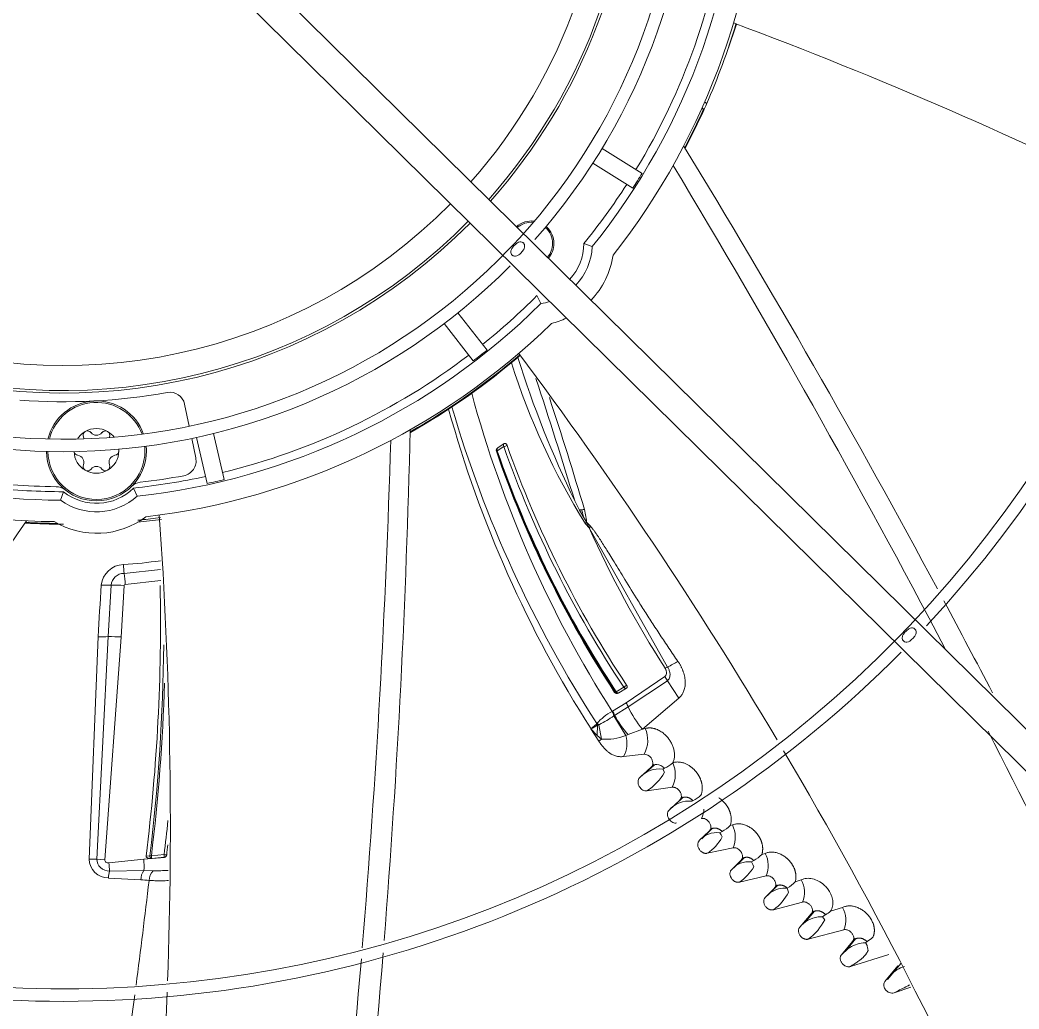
# Model space of a CAD drawing. Header units: millimetres. Extents: x 113490 to 142599, y -20467 to 115.
# Drawn here: x 124141.5 to 124341.5, y -10526.5 to -10328.6 of the extents above; entities that cross this region are included whole.
import ezdxf

# ---------------------------------------------------------------- set-up
doc = ezdxf.new("R2010")
doc.units = ezdxf.units.MM
doc.layers.add('DV3_0', color=7, linetype='Continuous')

msp = doc.modelspace()

# ---------------------------------------------------------------- linework, layer by layer
at = {"layer": 'DV3_0', "color": 7, "linetype": 'Continuous', "lineweight": 15}
for p, q in [((124477.33, -10603.11), (124168.04, -10298.11)), ((124164.48, -10303.03), (124473.15, -10607.41)), ((124266.01, -10359.27), (124258.01, -10354.27)), ((124264.16, -10362.24), (124256.15, -10357.24)), ((124254.37, -10373.32), (124256.06, -10373.94)), ((124244.99, -10383.74), (124245.79, -10385.35)), ((124234.99, -10394.63), (124229.18, -10387.19)), ((124232.24, -10396.79), (124226.42, -10389.35)), ((124174.46, -10405.46), (124175.39, -10409.9)), ((124182.41, -10420.55), (124180.28, -10411.36)), ((124175.9, -10412.35), (124176.7, -10416.23)), ((124179, -10421.34), (124176.87, -10412.14)), ((124237.05, -10414.8), (124238.34, -10413.95)), ((124237.16, -10414.2), (124238.45, -10413.35)), ((124236.87, -10414.9), (124236.93, -10414.8)), ((124149.66, -10424.69), (124150.24, -10422.99)), ((124164.24, -10422.26), (124164.99, -10423.89)), ((124254.71, -10428.77), (124254.61, -10428.62)), ((124254.71, -10428.77), (124254.7, -10428.63)), ((124254.92, -10428.97), (124254.91, -10428.67)), ((124162.36, -10439.34), (124169.68, -10438.58)), ((124159.21, -10451.99), (124159.75, -10441.69)), ((124161.8, -10452.07), (124162.4, -10441.75)), ((124162.6, -10441.57), (124169.75, -10440.73)), ((124155.37, -10496.53), (124157.18, -10452)), ((124156.93, -10496.56), (124159.21, -10451.99)), ((124158.53, -10496.67), (124161.8, -10452.07)), ((124270.62, -10458.31), (124271.12, -10458.09)), ((124262.84, -10465.24), (124270.58, -10459.94)), ((124270.58, -10459.94), (124271.09, -10460.82)), ((124262.34, -10462.11), (124260.84, -10463.01)), ((124263.23, -10466.03), (124271.09, -10460.82)), ((124271.09, -10460.82), (124273.41, -10464.29)), ((124260.71, -10463.08), (124260.53, -10463.15)), ((124262.89, -10462.31), (124261.39, -10463.22)), ((124260.12, -10466.91), (124262.84, -10465.24)), ((124260.51, -10467.76), (124263.23, -10466.03)), ((124260.05, -10466.95), (124260.12, -10466.91)), ((124260.35, -10467.87), (124260.38, -10467.85)), ((124260.38, -10467.85), (124260.51, -10467.76)), ((124262.75, -10471.78), (124260.38, -10467.85)), ((124256.92, -10469.5), (124256.96, -10469.44)), ((124256.92, -10469.5), (124257.08, -10469.71)), ((124256.96, -10469.44), (124257.35, -10469.66)), ((124256.97, -10469.39), (124257.48, -10469.61)), ((124257.35, -10469.66), (124257.48, -10469.61)), ((124257.89, -10472.51), (124257.35, -10469.66)), ((124257.36, -10472.9), (124255.8, -10470.48)), ((124266.09, -10470.49), (124263.23, -10471.59)), ((124262.33, -10475.98), (124266.42, -10475.53)), ((124268.44, -10477.69), (124266.74, -10479.23)), ((124267.87, -10478.14), (124265.54, -10480.25)), ((124270.16, -10478.51), (124270.51, -10478.33)), ((124270.52, -10479.13), (124270.16, -10478.51)), ((124272.08, -10482.14), (124267, -10482.86)), ((124277.89, -10483.67), (124277.83, -10483.69)), ((124271.42, -10486.72), (124273.58, -10484.71)), ((124274.27, -10484.15), (124272.58, -10485.71)), ((124275.98, -10484.94), (124276.18, -10484.83)), ((124284.11, -10489.69), (124283.66, -10489.81)), ((124277.48, -10492.83), (124279.48, -10490.91)), ((124280.14, -10490.36), (124277.96, -10492.44)), ((124281.57, -10491.26), (124282.03, -10490.99)), ((124281.57, -10491.26), (124281.83, -10491.66)), ((124281.83, -10491.66), (124282.06, -10492.09)), ((124167.5, -10495.84), (124166.77, -10495.93)), ((124167.82, -10495.87), (124167.5, -10495.84)), ((124170.37, -10495.62), (124167.82, -10495.87)), ((124284.22, -10494.27), (124279.05, -10495.36)), ((124290.66, -10495.39), (124289.98, -10495.59)), ((124166.29, -10496.55), (124159.28, -10497.26)), ((124170.47, -10496.19), (124166.29, -10496.55)), ((124170.4, -10496.15), (124167.83, -10496.39)), ((124283.91, -10498.66), (124285.83, -10496.75)), ((124286.49, -10496.2), (124284.38, -10498.27)), ((124287.93, -10497.07), (124288.37, -10496.8)), ((124288.17, -10497.57), (124288.38, -10498.09)), ((124166.31, -10498.83), (124159.47, -10498.93)), ((124168.21, -10498.86), (124166.31, -10498.83)), ((124290.86, -10499.88), (124285.53, -10501.14)), ((124165.7, -10500.66), (124159.22, -10500.31)), ((124293.16, -10501.76), (124291.13, -10503.83)), ((124297.88, -10500.67), (124296.68, -10501.06)), ((124290.66, -10504.22), (124292.52, -10502.31)), ((124290.66, -10504.22), (124291.73, -10503.22)), ((124295.06, -10502.32), (124295.21, -10502.75)), ((124295.21, -10502.75), (124295.33, -10503.17)), ((124298.15, -10505.13), (124292.33, -10506.66)), ((124297.57, -10510.16), (124299.89, -10507.49)), ((124300.56, -10506.92), (124298.63, -10509.13)), ((124301.26, -10508.1), (124302.13, -10508.05)), ((124302.13, -10508.05), (124302.75, -10507.64)), ((124302.13, -10508.05), (124302.35, -10508.34)), ((124306.11, -10506.2), (124303.74, -10506.96)), ((124302.35, -10508.34), (124302.57, -10508.66)), ((124306.39, -10510.67), (124299.29, -10512.54)), ((124305.91, -10515.69), (124308.16, -10512.99)), ((124308.83, -10512.41), (124306.99, -10514.6)), ((124310.29, -10513.3), (124310.73, -10513.26)), ((124310.73, -10513.26), (124311.05, -10513.04)), ((124311.08, -10513.96), (124311.16, -10514.24)), ((124305.91, -10515.69), (124307.25, -10514.41)), ((124315.4, -10515.62), (124307.7, -10518.02)), ((124314.62, -10521), (124317.23, -10517.9)), ((124317.89, -10517.35), (124315.12, -10520.61)), ((124319.82, -10522.16), (124316.45, -10523.3))]:
    msp.add_line(p, q, dxfattribs=at)
at = {"layer": 'DV3_0', "color": 7, "linetype": 'Continuous', "lineweight": 20}
for p, q in [((124278.38, -10346.6), (124278.25, -10346.54)), ((124253.5, -10426.65), (124252.54, -10424.79)), ((124254.27, -10428.05), (124253.95, -10426.6)), ((124254.61, -10428.62), (124254.27, -10428.05)), ((124254.91, -10428.67), (124254.49, -10426.55)), ((124254.61, -10428.62), (124254.7, -10428.63)), ((124254.91, -10429.06), (124254.67, -10429.39)), ((124255.44, -10430.2), (124254.67, -10429.39)), ((124254.7, -10428.63), (124254.91, -10428.67)), ((124254.82, -10428.94), (124254.71, -10428.77)), ((124254.82, -10428.94), (124254.92, -10428.97)), ((124254.91, -10429.06), (124254.92, -10428.97)), ((124255.17, -10429.63), (124254.91, -10429.06)), ((124255.44, -10430.2), (124255.17, -10429.63)), ((124255.44, -10430.2), (124255.68, -10429.87)), ((124271.12, -10458.09), (124255.44, -10430.2)), ((124273.41, -10464.29), (124266.09, -10470.49)), ((124260.03, -10466.96), (124260.05, -10466.95)), ((124255.8, -10470.48), (124256.92, -10469.5)), ((124256.96, -10469.44), (124256.97, -10469.39)), ((124257.08, -10469.71), (124257.04, -10471.76)), ((124257.04, -10471.76), (124255.8, -10470.48)), ((124257.89, -10472.51), (124257.04, -10471.76)), ((124263.23, -10471.59), (124262.75, -10471.78)), ((124257.36, -10472.9), (124257.89, -10472.51)), ((124158.53, -10496.67), (124156.93, -10496.56))]:
    msp.add_line(p, q, dxfattribs=at)
at = {"layer": 'DV3_0', "color": 7, "linetype": 'Continuous', "lineweight": 15}
for centre, radius, start, end in [((124150.24, -10288.99), 236, 317.0271, 45.7088), ((124150.24, -10288.99), 233.5, 316.4663, 45.8392), ((124150.24, -10288.99), 126, 318.4756, 45.1616), ((124150.24, -10288.99), 123.5, 317.6348, 45.2819), ((124150.24, -10288.99), 113.75, 318.4247, 45.4011), ((124150.24, -10288.99), 114.25, 318.4114, 0), ((124150.24, -10288.99), 135.7, 321.2429, 359.7571), ((124150.24, -10288.99), 140, 321.7677, 359.2323), ((124150.24, -10288.99), 134, 328.7483, 352.2517), ((124150.24, -10288.99), 140.5, 336.3104, 343.3028), ((124163.83, -10290), 127.37, 339.734, 341.9536), ((123979.51, -11146.42), 872.25, 63.43384, 69.5445), ((124150.24, -10288.99), 140.5, 332.3654, 335.7939), ((122703.13, -11313.07), 1840.9, 28.22591, 31.40572), ((122625.86, -11348.24), 1921.39, 27.72245, 31.03383), ((124150.24, -10288.99), 134, 320.9991, 327.2517), ((124150.24, -10288.99), 114.25, 251.4688, 315.4011), ((124150.24, -10288.99), 113.75, 252.7316, 315.4011), ((124243.87, -10373.3), 4.5, 82.604, 131.7492), ((124243.87, -10373.3), 4.25, 84.8173, 131.5341), ((124243.87, -10373.3), 4.25, 0, 48), ((124243.87, -10373.3), 4.5, 0, 48), ((124150.24, -10288.99), 123.5, 316.2428, 317.6348), ((124243.87, -10373.3), 4.25, 319.2681, 0), ((124243.87, -10373.3), 4.5, 318, 0), ((124243.87, -10373.3), 10.5, 316.9653, 359.8902), ((124243.87, -10373.3), 12.2, 316.7471, 356.9852), ((124150.24, -10288.99), 123.5, 226.1082, 316.2428), ((124243.87, -10373.3), 16.5, 316.3964, 351.8862), ((124150.24, -10288.99), 126, 270, 315.2026), ((124150.24, -10288.99), 126, 228.4752, 270), ((124150.24, -10288.99), 134, 308.7483, 315.0009), ((124150.24, -10288.99), 135.7, 276.2429, 314.7571), ((124243.87, -10373.3), 12.2, 279.0148, 287.4816), ((124150.24, -10288.99), 140, 276.7677, 314.2323), ((124243.87, -10373.3), 16.5, 284.1138, 295.142), ((124150.24, -10288.99), 134, 283.7483, 307.2517), ((124150.24, -10288.99), 140.5, 299.6325, 310.6019), ((123543.06, -10918.01), 872.25, 30.70257, 36.8175), ((124150.24, -10288.99), 116, 265.6946, 280.3054), ((124171.53, -10406.07), 3, 11.75, 100.3054), ((124454.14, -10343.25), 230.17, 195.1216, 212.5095), ((124156.83, -10414.82), 10, 19.6905, 166.3095), ((124459.36, -10338.44), 241.06, 196.2834, 212.9029), ((124454.64, -10343.63), 235.85, 195.4508, 212.5348), ((124156.83, -10414.82), 4.48, 120, 148.1887), ((124155.04, -10411.72), 0.895, 120, 202.4776), ((124152.96, -10412.58), 1.36, 6.618, 22.4776), ((124156.83, -10414.82), 4.48, 90, 120), ((124155.04, -10411.72), 0.895, 37.5224, 120), ((124156.83, -10410.34), 1.36, 217.5224, 322.4776), ((124156.83, -10414.82), 4.48, 60, 90), ((124158.62, -10411.72), 0.895, 60, 142.4776), ((124156.83, -10414.82), 4.47, 37.8113, 60), ((124158.62, -10411.72), 0.895, 337.5224, 60), ((124160.71, -10412.58), 1.36, 157.5224, 161.5363), ((122379.2, -10368.15), 1840.9, 355.49356, 358.67872), ((124156.83, -10414.82), 10, 0, 5.2742), ((122295.17, -10355.96), 1921.39, 355.27432, 358.30683), ((124237.63, -10410.79), 3.25, 282.6415, 295.2259), ((124445.01, -10341.02), 219.15, 199.4393, 213.5401), ((124445.29, -10340.87), 218.76, 199.4529, 213.5312), ((124156.83, -10414.82), 10, 180.7258, 0), ((124156.83, -10414.82), 4.48, 181.9825, 240), ((124153.25, -10414.82), 0.895, 189.9487, 262.4776), ((124152.96, -10417.06), 1.36, 337.5224, 82.4776), ((124156.83, -10414.82), 4.47, 300, 0), ((124160.71, -10417.06), 1.36, 97.5224, 202.4776), ((124160.41, -10414.82), 0.895, 277.5224, 0), ((124160.41, -10414.82), 0.895, 0, 20.2402), ((124156.83, -10414.82), 4.47, 0, 4.0175), ((124237.48, -10414.74), 0.635, 120.3769, 194.3524), ((124439.84, -10345.28), 214.58, 198.9328, 213.3194), ((124237.39, -10414.63), 0.493, 117.9807, 200.505), ((124441.03, -10344.28), 215.94, 199.0626, 213.3779), ((124441.49, -10343.91), 216.38, 199.1244, 213.3976), ((124155.04, -10417.92), 0.895, 157.5224, 240), ((124156.83, -10419.29), 1.36, 37.5224, 142.4776), ((124158.62, -10417.92), 0.895, 300, 22.4776), ((124173.77, -10416.84), 3, 280.4277, 11.75), ((124150.24, -10288.99), 135.7, 253.0696, 269.7571), ((124155.04, -10417.92), 0.895, 240, 322.4776), ((124156.83, -10414.82), 4.47, 240, 300), ((124158.62, -10417.92), 0.895, 217.5224, 300), ((124150.24, -10288.99), 134, 275.9991, 282.2517), ((124150.24, -10288.99), 133, 276.6363, 280.4277), ((124150.24, -10288.99), 133, 265.5723, 269.3637), ((124148.73, -10424.98), 3, 51.432, 89.3637), ((124165.96, -10424.08), 3, 96.6363, 134.568), ((124150.24, -10288.99), 140, 252.2495, 269.2323), ((124150.24, -10288.99), 134, 263.7483, 270.0009), ((124156.83, -10414.82), 12.2, 234.0148, 311.9852), ((124156.83, -10414.82), 10.5, 231.1098, 314.8902), ((124156.83, -10414.82), 16.5, 239.1138, 306.8862), ((123299.37, -10489.89), 872.25, 357.96174, 4.0905), ((122617.55, -9398.09), 1840.9, 322.75622, 325.95172), ((124150.24, -10288.99), 140.5, 266.9058, 270), ((124152.63, -10292.74), 136.89, 275.2143, 277.2167), ((124150.24, -10288.99), 140.5, 276.0812, 276.7288), ((124150.24, -10288.99), 140.5, 276.3104, 277.9407), ((124257.43, -10427.07), 3.21, 215.5979, 218.278), ((124446.32, -10345.25), 208.93, 203.992, 212.7603), ((124162.38, -10442.2), 4.63, 91.677, 173.6961), ((124155.83, -10339.05), 98.73, 273.729, 278.0386), ((124217.77, -10434.79), 55.59, 182.8759, 184.6923), ((124150.24, -10288.99), 551.5, 285.4775, 344.5225), ((124140.1, -10442.86), 22.54, 3.2928, 8.9994), ((125010.35, -10496.42), 854.32, 176.32767, 177.02013), ((124158.71, -10426.93), 14.79, 266.4086, 274.0242), ((124160.08, -10481.82), 40.13, 86.6778, 90.4706), ((124162.61, -10441.78), 0.209, 91.4679, 174.3439), ((123793.53, -10449.48), 376.12, 352.907, 1.1721), ((122703.13, -11313.07), 1840.9, 27.49382, 28.13982), ((124150.24, -10288.99), 233.5, 315.7154, 316.4663), ((124150.24, -10288.99), 233.5, 225.7814, 315.7154), ((123792.45, -10449.81), 377.87, 353.0031, 359.425), ((124150.24, -10288.99), 236, 270, 315.2644), ((124250.17, -10417.63), 45.56, 297.3771, 300.36), ((124150.24, -10288.99), 236, 227.0266, 270), ((123792.17, -10449.91), 378.45, 353.0249, 358.275), ((124259.14, -10456.64), 6.34, 300.3343, 306.7823), ((124260.27, -10462.06), 1.11, 293.1128, 301.0288), ((124261.12, -10462.82), 0.486, 212.6809, 304.1901), ((124265.35, -10476.8), 11.19, 118.3562, 138.4923), ((124243.15, -10442.63), 30.55, 297.9795, 304.2758), ((124257.46, -10468.36), 2.93, 9.6098, 28.6807), ((124257.47, -10468.42), 2.97, 10.9843, 29.6557), ((124257.14, -10469.23), 0.478, 262.6265, 295.5933), ((124257.45, -10473.38), 5.53, 331.8842, 16.797), ((124231.12, -10292.84), 181.06, 281.1372, 281.3151), ((124261.43, -10472.73), 5.72, 330.7489, 24.2522), ((122625.86, -11348.24), 1921.39, 24.56568, 27.16861), ((123543.06, -10918.01), 872.25, 23.32871, 30.53654), ((124268.06, -10472.7), 6.13, 293.4978, 312.3418), ((124266.66, -10479.56), 6, 334.5296, 22.8148), ((124272.27, -10477.3), 0.106, 127.455, 138.9521), ((124269.46, -10483.66), 5.2, 82.2332, 138.9483), ((124261.01, -10473.69), 10.96, 303.1447, 330.2122), ((124273.66, -10479.42), 5.97, 295.061, 314.3575), ((124275.38, -10490.13), 5.22, 83.3621, 139.2655), ((124272.79, -10486.06), 5.64, 335.6062, 355.4046), ((123793.02, -10450.14), 380.09, 353.1278, 354.1591), ((124279.43, -10485.67), 5.92, 296.0332, 315.5868), ((124279.29, -10492.1), 5.39, 336.3081, 26.5856), ((124280.95, -10495.75), 4.54, 82.1058, 139.9003), ((124274.46, -10488.1), 8.58, 302.2935, 332.2899), ((123793.44, -10450.03), 380.2, 353.0998, 353.4128), ((124167.99, -10496.02), 2.42, 356.9375, 9.4378), ((124170.37, -10495.62), 0.525, 273.0385, 351.1166), ((124285.7, -10491.55), 5.89, 296.95, 316.6197), ((124286.08, -10497.84), 5.2, 336.8968, 28.1141), ((124156.9, -10462.26), 34.3, 267.44, 270.0482), ((124147.37, -10499.46), 12.11, 2.5011, 10.4819), ((124154.22, -10497.79), 12.14, 355.0591, 5.8733), ((124287.37, -10501.54), 4.5, 82.8527, 140.2674), ((124279.56, -10492.71), 10.33, 305.3082, 328.6579), ((124282.1, -10500.13), 6.59, 22.8107, 27.6678), ((124164.07, -10500.48), 4.86, 161.4487, 177.9536), ((124170.08, -10500.83), 2.71, 133.5995, 179.149), ((124148.54, -10736.97), 236.93, 85.4419, 85.8481), ((124292.32, -10497.14), 5.86, 297.8556, 317.9842), ((124293.48, -10503.17), 5.06, 337.2472, 29.5928), ((124294.77, -10507.86), 5.55, 87.0019, 123.1926), ((124286.19, -10498.33), 10.35, 306.4065, 332.1042), ((124300, -10502.5), 5.83, 298.135, 309.9847), ((124301.73, -10508.72), 5.06, 337.3362, 29.9393), ((124301.87, -10513.53), 5.46, 96.3262, 141.9258), ((124292.88, -10503.8), 10.84, 306.252, 333.384), ((124310.96, -10519.87), 6.6, 95.7956, 124.1612), ((124308.15, -10507.99), 5.82, 299.8593, 314.3251), ((122379.2, -10368.15), 1840.9, 351.86875, 355.41631), ((124305.27, -10515.53), 6.03, 7.0938, 12.3213), ((122295.17, -10355.96), 1921.39, 351.8208, 355.20802), ((124320.24, -10523.81), 6.04, 106.4811, 137.7838), ((124323.7, -10528.19), 11.58, 133.2213, 141.6416), ((123299.37, -10489.89), 872.25, 350.63739, 357.81353)]:
    msp.add_arc(centre, radius, start, end, dxfattribs=at)
at = {"layer": 'DV3_0', "color": 7, "linetype": 'Continuous', "lineweight": 20}
for centre, radius, start, end in [((124150.24, -10288.99), 108.75, 318.5638, 45.4011), ((124150.24, -10288.99), 140.35, 332.362, 335.7939), ((124150.24, -10288.99), 108.75, 249.0395, 315.4011), ((124150.24, -10288.99), 140.35, 299.6151, 310.5445), ((124445.69, -10331.41), 214.54, 197.5546, 205.8027), ((124375.78, -10354.14), 142.58, 197.5793, 211.8537), ((122975.51, -10815.84), 1335.56, 17.02527, 18.12677), ((124156.83, -10414.82), 9.71, 20.0694, 165.9306), ((123519.91, -10644.7), 766.29, 16.54046, 18.29437), ((124156.83, -10414.82), 9.71, 0, 5.2074), ((124156.83, -10414.82), 9.71, 180.7926, 0), ((124294.79, -10404.77), 46.74, 207.9173, 209.8819), ((124150.24, -10288.99), 140.35, 266.9096, 269.4932), ((124370.79, -10319.85), 159.23, 223.3026, 223.7042), ((124162.36, -10441.96), 2.62, 89.8439, 174.0643), ((124158.11, -10434.58), 17.45, 266.9497, 273.595), ((124159.14, -10500.71), 48.72, 86.8807, 89.9289), ((124260.42, -10466.94), 2.96, 17.8925, 35.1018), ((124281.02, -10457.75), 19.62, 204.9566, 220.4757), ((124257.74, -10468.5), 2.86, 14.9315, 33.7265), ((124278.56, -10457.83), 20.6, 208.8348, 221.922), ((124237.6, -10438.77), 36.56, 299.8509, 302.1929), ((124258.79, -10461.92), 10.63, 265.1255, 291.8661), ((124159.25, -10496.42), 3.88, 181.5118, 269.5572), ((124169.16, -10500.81), 3.47, 145.1788, 177.5249)]:
    msp.add_arc(centre, radius, start, end, dxfattribs=at)
at = {"layer": 'DV3_0', "color": 7, "linetype": 'Continuous', "lineweight": 15}
for centre, major_axis, ratio, start_param, end_param in [((124106.75, -10274.04), (176.32, -60.71), 0.866796, -0.078814, -0.070986), ((124261.65, -10358.61), (-11.56, -18.5), 0.186545, 1.490488, 1.651105), ((124231.12, -10392.51), (-17.19, -13.43), 0.186545, 1.490488, 1.651105), ((124179.79, -10416.99), (-21.26, -4.91), 0.186545, 1.490488, 1.651105)]:
    msp.add_ellipse(centre, major_axis=major_axis, ratio=ratio, start_param=start_param, end_param=end_param, dxfattribs=at)
at = {"layer": 'DV3_0', "color": 7, "linetype": 'Continuous', "lineweight": 20}
for centre, major_axis, ratio, start_param, end_param in [((124278.44, -10345.24), (0.458, -0.201), 0.498743, 0, 1.571241), ((124277.93, -10346.39), (0.456, -0.205), 0.498451, 0, 1.57124), ((124277.93, -10346.39), (0.302, -0.399), 0.432332, 0.901374, 1.803204), ((124233.24, -10442.2), (36.82, 12.36), 0.272936, 0.884781, 0.899668), ((124233.24, -10442.2), (36.82, 12.36), 0.272936, 0.867185, 0.884781)]:
    msp.add_ellipse(centre, major_axis=major_axis, ratio=ratio, start_param=start_param, end_param=end_param, dxfattribs=at)
at = {"layer": 'DV3_0', "color": 7, "linetype": 'Continuous', "lineweight": 15}
for points, knots in [([(124240, -10375.62), (124239.96, -10375.58), (124239.88, -10375.49), (124239.76, -10375.25), (124239.73, -10374.84), (124239.91, -10374.4), (124240.17, -10374.01), (124240.53, -10373.6), (124240.99, -10373.19), (124241.52, -10372.95), (124241.9, -10372.98), (124242.14, -10373.09), (124242.23, -10373.17), (124242.27, -10373.2)], [0, 0, 0, 0, 0.040646, 0.082274, 0.181944, 0.323646, 0.41357, 0.509807, 0.690903, 0.824258, 0.919018, 0.959797, 1, 1, 1, 1]), ([(124242.27, -10373.2), (124242.31, -10373.25), (124242.4, -10373.34), (124242.51, -10373.59), (124242.55, -10373.99), (124242.38, -10374.44), (124242.12, -10374.83), (124241.85, -10375.15), (124241.55, -10375.43), (124241.18, -10375.7), (124240.77, -10375.88), (124240.38, -10375.85), (124240.14, -10375.74), (124240.05, -10375.66), (124240, -10375.62)], [0, 0, 0, 0, 0.040717, 0.082601, 0.183674, 0.325225, 0.413967, 0.5088, 0.602375, 0.688214, 0.822702, 0.918959, 0.959862, 1, 1, 1, 1]), ([(124238.34, -10413.95), (124238.28, -10413.84), (124238.26, -10413.71), (124238.3, -10413.48), (124238.36, -10413.39), (124238.45, -10413.35)], [0, 0, 0, 0, 0.5, 0.5, 1, 1, 1, 1]), ([(124238.45, -10413.35), (124238.46, -10413.34), (124238.49, -10413.33), (124238.54, -10413.31), (124238.6, -10413.31), (124238.67, -10413.33), (124238.75, -10413.37), (124238.84, -10413.43), (124238.91, -10413.52), (124238.98, -10413.62), (124239, -10413.69), (124239.02, -10413.72)], [0, 0, 0, 0, 0.075079, 0.150644, 0.228664, 0.352639, 0.477385, 0.607267, 0.740203, 0.871682, 1, 1, 1, 1]), ([(124237.05, -10414.8), (124237.02, -10414.8), (124236.97, -10414.81), (124236.94, -10414.81), (124236.93, -10414.8)], [0, 0, 0, 0, 0.499963, 1, 1, 1, 1]), ([(124237.05, -10414.8), (124237.05, -10414.78), (124237.03, -10414.74), (124237.01, -10414.69), (124236.99, -10414.62), (124236.98, -10414.54), (124236.98, -10414.44), (124237.01, -10414.36), (124237.05, -10414.29), (124237.1, -10414.23), (124237.14, -10414.21), (124237.16, -10414.2)], [0, 0, 0, 0, 0.068654, 0.146101, 0.232585, 0.334041, 0.480381, 0.632297, 0.740255, 0.880768, 1, 1, 1, 1]), ([(124318.33, -10452.86), (124318.29, -10452.81), (124318.21, -10452.72), (124318.09, -10452.49), (124318.06, -10452.09), (124318.23, -10451.65), (124318.5, -10451.26), (124318.77, -10450.95), (124319.08, -10450.67), (124319.45, -10450.4), (124319.87, -10450.21), (124320.26, -10450.24), (124320.49, -10450.35), (124320.58, -10450.43), (124320.63, -10450.47)], [0, 0, 0, 0, 0.040488, 0.081902, 0.180627, 0.320355, 0.409206, 0.504808, 0.600124, 0.687341, 0.822717, 0.918807, 0.959755, 1, 1, 1, 1]), ([(124320.63, -10450.47), (124320.67, -10450.51), (124320.75, -10450.6), (124320.87, -10450.85), (124320.9, -10451.25), (124320.73, -10451.68), (124320.46, -10452.07), (124320.19, -10452.38), (124319.89, -10452.66), (124319.52, -10452.94), (124319.1, -10453.12), (124318.7, -10453.09), (124318.47, -10452.98), (124318.37, -10452.9), (124318.33, -10452.86)], [0, 0, 0, 0, 0.040529, 0.082096, 0.181604, 0.321297, 0.409637, 0.504692, 0.598943, 0.685714, 0.821727, 0.918717, 0.959765, 1, 1, 1, 1]), ([(124262.34, -10462.11), (124262.35, -10462.12), (124262.37, -10462.15), (124262.41, -10462.19), (124262.44, -10462.22), (124262.49, -10462.26), (124262.54, -10462.3), (124262.63, -10462.35), (124262.73, -10462.36), (124262.82, -10462.35), (124262.87, -10462.32), (124262.89, -10462.31)], [0, 0, 0, 0, 0.074951, 0.140477, 0.196539, 0.243124, 0.374483, 0.49079, 0.674123, 0.840338, 1, 1, 1, 1]), ([(124262.94, -10461.71), (124262.95, -10461.73), (124262.97, -10461.77), (124263, -10461.83), (124263.02, -10461.9), (124263.04, -10461.98), (124263.04, -10462.07), (124263.02, -10462.17), (124262.97, -10462.25), (124262.92, -10462.29), (124262.89, -10462.31)], [0, 0, 0, 0, 0.086581, 0.173323, 0.261691, 0.392619, 0.521302, 0.685994, 0.841523, 1, 1, 1, 1]), ([(124261.39, -10463.22), (124261.36, -10463.23), (124261.32, -10463.26), (124261.24, -10463.29), (124261.16, -10463.32), (124261.06, -10463.34), (124260.94, -10463.35), (124260.81, -10463.34), (124260.7, -10463.3), (124260.6, -10463.24), (124260.55, -10463.18), (124260.53, -10463.15)], [0, 0, 0, 0, 0.099456, 0.197178, 0.293807, 0.390006, 0.537714, 0.671041, 0.795208, 0.901241, 1, 1, 1, 1]), ([(124260.84, -10463.01), (124260.91, -10463.12), (124261.02, -10463.2), (124261.22, -10463.28), (124261.32, -10463.27), (124261.39, -10463.22)], [0, 0, 0, 0, 0.5, 0.5, 1, 1, 1, 1]), ([(124266.64, -10470.38), (124266.7, -10470.36), (124266.82, -10470.33), (124267, -10470.3), (124267.18, -10470.28), (124267.36, -10470.27), (124267.55, -10470.26), (124267.73, -10470.27), (124267.92, -10470.29), (124268.11, -10470.32), (124268.3, -10470.35), (124268.49, -10470.4), (124268.68, -10470.46), (124269.08, -10470.6), (124269.67, -10470.88), (124270.41, -10471.4), (124271.02, -10472.01), (124271.52, -10472.64), (124271.9, -10473.29), (124272.21, -10473.96), (124272.38, -10474.56), (124272.47, -10475.06), (124272.51, -10475.44), (124272.52, -10475.82), (124272.49, -10476.18), (124272.43, -10476.54), (124272.34, -10476.89), (124272.25, -10477.11), (124272.21, -10477.22)], [0, 0, 0, 0, 0.01916, 0.038106, 0.056888, 0.075557, 0.094165, 0.112765, 0.131411, 0.150154, 0.169045, 0.188136, 0.207474, 0.227106, 0.308139, 0.388604, 0.471786, 0.538196, 0.605101, 0.673066, 0.74109, 0.778944, 0.816044, 0.852661, 0.889074, 0.925575, 0.962455, 1, 1, 1, 1]), ([(124257.36, -10472.9), (124257.43, -10473), (124257.56, -10473.2), (124257.77, -10473.49), (124257.97, -10473.76), (124258.17, -10474.01), (124258.37, -10474.24), (124258.57, -10474.46), (124258.77, -10474.66), (124258.97, -10474.85), (124259.17, -10475.02), (124259.37, -10475.17), (124259.57, -10475.31), (124259.76, -10475.44), (124260.02, -10475.59), (124260.34, -10475.74), (124260.73, -10475.88), (124261.12, -10475.97), (124261.52, -10476.02), (124261.93, -10476.03), (124262.2, -10476), (124262.33, -10475.98)], [0, 0, 0, 0, 0.057027, 0.111487, 0.163518, 0.213259, 0.260853, 0.306447, 0.350191, 0.392239, 0.432746, 0.471873, 0.509778, 0.546624, 0.582569, 0.6503, 0.717455, 0.785065, 0.854112, 0.925494, 1, 1, 1, 1]), ([(124266.42, -10475.53), (124266.88, -10475.48), (124267.44, -10475.75), (124268.01, -10476.54), (124268.15, -10476.88), (124268.21, -10477.56), (124268.12, -10477.91), (124267.87, -10478.14)], [0, 0, 0, 0, 0.5, 0.5, 0.75, 0.75, 1, 1, 1, 1]), ([(124270.51, -10478.33), (124270.05, -10477.9), (124269.49, -10477.63), (124268.52, -10477.56), (124268.1, -10477.75), (124267.87, -10478.14)], [0, 0, 0, 0, 0.5, 0.5, 1, 1, 1, 1]), ([(124277.83, -10483.69), (124277.85, -10483.64), (124277.89, -10483.53), (124277.94, -10483.37), (124277.98, -10483.2), (124278.01, -10483.04), (124278.04, -10482.87), (124278.06, -10482.71), (124278.07, -10482.54), (124278.08, -10482.37), (124278.07, -10482.2), (124278.07, -10482.04), (124278.05, -10481.87), (124278.03, -10481.71), (124278.01, -10481.55), (124277.97, -10481.39), (124277.94, -10481.23), (124277.9, -10481.07), (124277.85, -10480.92), (124277.8, -10480.76), (124277.74, -10480.62), (124277.69, -10480.47), (124277.62, -10480.32), (124277.56, -10480.18), (124277.49, -10480.05), (124277.42, -10479.91), (124277.34, -10479.78), (124277.27, -10479.65), (124277.19, -10479.53), (124277.1, -10479.41), (124277.02, -10479.29), (124276.94, -10479.18), (124276.85, -10479.07), (124276.77, -10478.97), (124276.68, -10478.86), (124276.59, -10478.77), (124276.37, -10478.53), (124276, -10478.19), (124275.45, -10477.79), (124274.9, -10477.49), (124274.43, -10477.3), (124274.04, -10477.19), (124273.72, -10477.13), (124273.4, -10477.09), (124273.09, -10477.08), (124272.79, -10477.1), (124272.49, -10477.14), (124272.3, -10477.19), (124272.21, -10477.22)], [0, 0, 0, 0, 0.018271, 0.036367, 0.054293, 0.072053, 0.089651, 0.107087, 0.124357, 0.141458, 0.15839, 0.17515, 0.19174, 0.208158, 0.224405, 0.240482, 0.256387, 0.272115, 0.287663, 0.303028, 0.318207, 0.3332, 0.348005, 0.36262, 0.377045, 0.391281, 0.405327, 0.419176, 0.432823, 0.446261, 0.459487, 0.4725, 0.485297, 0.497878, 0.510245, 0.522398, 0.534339, 0.599607, 0.661765, 0.720651, 0.776416, 0.808812, 0.841042, 0.873103, 0.905011, 0.936795, 0.968461, 1, 1, 1, 1]), ([(124265.54, -10480.25), (124265.44, -10480.33), (124265.28, -10480.56), (124265.18, -10481), (124265.24, -10481.51), (124265.45, -10482.01), (124265.79, -10482.43), (124266.18, -10482.72), (124266.59, -10482.87), (124266.86, -10482.88), (124267, -10482.86)], [0, 0, 0, 0, 0.124936, 0.249948, 0.37496, 0.499972, 0.624983, 0.749995, 0.875007, 1, 1, 1, 1]), ([(124273.58, -10484.71), (124273.62, -10484.66), (124273.71, -10484.57), (124273.84, -10484.33), (124273.91, -10483.96), (124273.84, -10483.46), (124273.61, -10482.97), (124273.27, -10482.56), (124272.87, -10482.28), (124272.52, -10482.16), (124272.26, -10482.13), (124272.14, -10482.14), (124272.08, -10482.14)], [0, 0, 0, 0, 0.059896, 0.120557, 0.250312, 0.386572, 0.52658, 0.661624, 0.782933, 0.893402, 0.946876, 1, 1, 1, 1]), ([(124276.18, -10484.83), (124276.15, -10484.8), (124276.09, -10484.73), (124275.99, -10484.64), (124275.89, -10484.56), (124275.78, -10484.48), (124275.67, -10484.41), (124275.56, -10484.34), (124275.45, -10484.29), (124275.34, -10484.24), (124275.23, -10484.19), (124275.11, -10484.16), (124275, -10484.13), (124274.89, -10484.11), (124274.78, -10484.1), (124274.66, -10484.1), (124274.56, -10484.11), (124274.45, -10484.12), (124274.34, -10484.15), (124274.24, -10484.18), (124274.14, -10484.22), (124274.05, -10484.26), (124273.96, -10484.32), (124273.87, -10484.38), (124273.79, -10484.45), (124273.71, -10484.53), (124273.64, -10484.62), (124273.6, -10484.68), (124273.58, -10484.71)], [0, 0, 0, 0, 0.036444, 0.072973, 0.109626, 0.146433, 0.183416, 0.220587, 0.257954, 0.295519, 0.333281, 0.371238, 0.409385, 0.447719, 0.486241, 0.524952, 0.563852, 0.602932, 0.642178, 0.681573, 0.721097, 0.76073, 0.800452, 0.840247, 0.880102, 0.92001, 0.959973, 1, 1, 1, 1]), ([(124283.66, -10489.81), (124283.68, -10489.76), (124283.72, -10489.65), (124283.76, -10489.48), (124283.8, -10489.32), (124283.83, -10489.15), (124283.85, -10488.98), (124283.86, -10488.81), (124283.87, -10488.64), (124283.87, -10488.47), (124283.86, -10488.3), (124283.85, -10488.13), (124283.82, -10487.96), (124283.8, -10487.8), (124283.76, -10487.63), (124283.72, -10487.47), (124283.68, -10487.31), (124283.63, -10487.16), (124283.58, -10487), (124283.52, -10486.85), (124283.46, -10486.71), (124283.39, -10486.56), (124283.32, -10486.42), (124283.25, -10486.28), (124283.17, -10486.15), (124283.09, -10486.02), (124283.01, -10485.89), (124282.93, -10485.77), (124282.84, -10485.65), (124282.76, -10485.54), (124282.67, -10485.43), (124282.58, -10485.32), (124282.49, -10485.22), (124282.4, -10485.12), (124282.31, -10485.03), (124282.22, -10484.94), (124282.05, -10484.77), (124281.8, -10484.55), (124281.54, -10484.37), (124281.41, -10484.28), (124281.4, -10484.27)], [0, 0, 0, 0, 0.0188169, 0.037444, 0.0558864, 0.0741494, 0.0922368, 0.1101451, 0.1278699, 0.1454077, 0.1627565, 0.1799147, 0.1968819, 0.2136584, 0.2302451, 0.2466419, 0.2628435, 0.2788445, 0.2946408, 0.3102299, 0.3256097, 0.3407775, 0.3557312, 0.3704702, 0.3849944, 0.3993046, 0.4133954, 0.4272587, 0.4408884, 0.4542797, 0.4674296, 0.4803362, 0.4929989, 0.505418, 0.5175947, 0.5295311, 0.5412296, 0.5829164, 0.6240736, 0.6289809, 0.6289809, 0.6289809, 0.6289809]), ([(124271.42, -10486.72), (124271.21, -10486.91), (124271.09, -10487.22), (124271.1, -10487.73), (124271.16, -10488.08), (124271.42, -10488.57), (124271.66, -10488.83), (124271.91, -10489.04), (124272.04, -10489.12), (124272.43, -10489.3), (124272.69, -10489.34), (124272.94, -10489.29)], [0, 0, 0, 0, 0.25, 0.25, 0.375, 0.5, 0.625, 0.625, 0.75, 0.75, 1, 1, 1, 1]), ([(124279.48, -10490.91), (124279.52, -10490.86), (124279.61, -10490.76), (124279.74, -10490.51), (124279.8, -10490.14), (124279.72, -10489.63), (124279.47, -10489.15), (124279.11, -10488.75), (124278.7, -10488.49), (124278.36, -10488.38), (124278.1, -10488.36), (124277.98, -10488.38), (124277.92, -10488.38)], [0, 0, 0, 0, 0.06099, 0.122527, 0.253782, 0.391334, 0.532112, 0.667262, 0.786805, 0.8949, 0.947606, 1, 1, 1, 1]), ([(124289.98, -10495.59), (124290, -10495.54), (124290.03, -10495.43), (124290.08, -10495.27), (124290.11, -10495.11), (124290.13, -10494.94), (124290.15, -10494.77), (124290.16, -10494.61), (124290.16, -10494.44), (124290.16, -10494.27), (124290.15, -10494.11), (124290.13, -10493.94), (124290.11, -10493.78), (124290.07, -10493.62), (124290.04, -10493.45), (124290, -10493.3), (124289.95, -10493.14), (124289.9, -10492.98), (124289.84, -10492.83), (124289.78, -10492.68), (124289.71, -10492.54), (124289.64, -10492.39), (124289.57, -10492.25), (124289.49, -10492.12), (124289.41, -10491.98), (124289.33, -10491.86), (124289.24, -10491.73), (124289.15, -10491.61), (124289.06, -10491.49), (124288.97, -10491.37), (124288.88, -10491.26), (124288.78, -10491.16), (124288.68, -10491.05), (124288.59, -10490.95), (124288.49, -10490.86), (124288.39, -10490.77), (124288.22, -10490.62), (124287.96, -10490.41), (124287.61, -10490.17), (124287.25, -10489.96), (124286.89, -10489.79), (124286.52, -10489.65), (124286.15, -10489.55), (124285.78, -10489.48), (124285.42, -10489.46), (124285.07, -10489.46), (124284.73, -10489.5), (124284.41, -10489.58), (124284.21, -10489.65), (124284.11, -10489.69)], [0, 0, 0, 0, 0.018442, 0.036725, 0.054854, 0.072835, 0.090674, 0.108365, 0.125903, 0.143287, 0.160511, 0.177577, 0.194483, 0.21123, 0.227819, 0.244251, 0.260522, 0.276624, 0.292555, 0.30831, 0.323889, 0.339287, 0.354502, 0.369535, 0.384384, 0.39905, 0.413529, 0.427811, 0.44189, 0.45576, 0.469417, 0.482859, 0.496085, 0.509094, 0.521889, 0.534471, 0.546843, 0.587075, 0.626952, 0.666379, 0.705324, 0.743814, 0.781842, 0.819366, 0.856387, 0.892912, 0.928997, 0.964692, 1, 1, 1, 1]), ([(124282.03, -10490.99), (124282, -10490.96), (124281.94, -10490.9), (124281.84, -10490.81), (124281.74, -10490.73), (124281.63, -10490.66), (124281.53, -10490.59), (124281.42, -10490.53), (124281.31, -10490.48), (124281.2, -10490.43), (124281.09, -10490.39), (124280.98, -10490.36), (124280.87, -10490.33), (124280.76, -10490.32), (124280.65, -10490.31), (124280.54, -10490.31), (124280.43, -10490.32), (124280.33, -10490.33), (124280.23, -10490.35), (124280.13, -10490.39), (124280.03, -10490.42), (124279.94, -10490.47), (124279.85, -10490.52), (124279.77, -10490.59), (124279.69, -10490.66), (124279.61, -10490.73), (124279.54, -10490.82), (124279.5, -10490.88), (124279.48, -10490.91)], [0, 0, 0, 0, 0.036352, 0.072798, 0.109377, 0.146118, 0.18304, 0.220157, 0.257476, 0.295, 0.332728, 0.370656, 0.408782, 0.447104, 0.485619, 0.524332, 0.56324, 0.602335, 0.641603, 0.681028, 0.720589, 0.760269, 0.800046, 0.839906, 0.879834, 0.919824, 0.959877, 1, 1, 1, 1]), ([(124279.05, -10495.36), (124279.01, -10495.36), (124278.94, -10495.37), (124278.83, -10495.38), (124278.72, -10495.38), (124278.61, -10495.36), (124278.49, -10495.34), (124278.38, -10495.31), (124278.24, -10495.25), (124278.06, -10495.16), (124277.86, -10495.02), (124277.67, -10494.84), (124277.43, -10494.55), (124277.26, -10494.22), (124277.18, -10493.87), (124277.16, -10493.62), (124277.18, -10493.38), (124277.24, -10493.18), (124277.31, -10493.03), (124277.39, -10492.92), (124277.45, -10492.86), (124277.48, -10492.83)], [0, 0, 0, 0, 0.03153, 0.062353, 0.092698, 0.122808, 0.152931, 0.183314, 0.214201, 0.272671, 0.33125, 0.397261, 0.466453, 0.605489, 0.675489, 0.744759, 0.812256, 0.879292, 0.920718, 0.960761, 1, 1, 1, 1]), ([(124167.83, -10496.39), (124167.8, -10496.39), (124167.73, -10496.4), (124167.62, -10496.4), (124167.47, -10496.39), (124167.29, -10496.37), (124167.1, -10496.31), (124166.93, -10496.23), (124166.81, -10496.12), (124166.77, -10496.01), (124166.77, -10495.96), (124166.77, -10495.94), (124166.77, -10495.93)], [0, 0, 0, 0, 0.08278, 0.165389, 0.248062, 0.443792, 0.593935, 0.723408, 0.894535, 0.953456, 0.978085, 1, 1, 1, 1]), ([(124167.83, -10496.39), (124167.76, -10496.39), (124167.68, -10496.33), (124167.55, -10496.13), (124167.51, -10495.98), (124167.5, -10495.84)], [0, 0, 0, 0, 0.5, 0.5, 1, 1, 1, 1]), ([(124167.82, -10495.87), (124167.83, -10496), (124167.84, -10496.13), (124167.85, -10496.32), (124167.85, -10496.39), (124167.83, -10496.39)], [0, 0, 0, 0, 0.5, 0.5, 1, 1, 1, 1]), ([(124170.37, -10495.62), (124170.51, -10495.64), (124170.65, -10495.65), (124170.85, -10495.68), (124170.9, -10495.7), (124170.89, -10495.7)], [0, 0, 0, 0, 0.5, 0.5, 1, 1, 1, 1]), ([(124285.83, -10496.75), (124285.87, -10496.7), (124285.96, -10496.6), (124286.09, -10496.34), (124286.15, -10495.96), (124286.04, -10495.46), (124285.78, -10494.98), (124285.41, -10494.59), (124284.99, -10494.35), (124284.65, -10494.25), (124284.4, -10494.24), (124284.28, -10494.26), (124284.22, -10494.27)], [0, 0, 0, 0, 0.061807, 0.124124, 0.256475, 0.394954, 0.536432, 0.672108, 0.790426, 0.896509, 0.948354, 1, 1, 1, 1]), ([(124296.68, -10501.06), (124296.7, -10501), (124296.73, -10500.89), (124296.77, -10500.7), (124296.8, -10500.52), (124296.81, -10500.33), (124296.82, -10500.15), (124296.82, -10499.96), (124296.81, -10499.78), (124296.8, -10499.59), (124296.77, -10499.41), (124296.74, -10499.23), (124296.69, -10499.05), (124296.65, -10498.87), (124296.59, -10498.69), (124296.53, -10498.52), (124296.46, -10498.35), (124296.38, -10498.18), (124296.3, -10498.02), (124296.22, -10497.86), (124296.13, -10497.71), (124296.03, -10497.56), (124295.93, -10497.41), (124295.83, -10497.27), (124295.73, -10497.13), (124295.62, -10497), (124295.51, -10496.87), (124295.39, -10496.75), (124295.28, -10496.63), (124295.16, -10496.52), (124295.05, -10496.41), (124294.93, -10496.31), (124294.74, -10496.15), (124294.48, -10495.96), (124294.13, -10495.74), (124293.77, -10495.55), (124293.4, -10495.39), (124293.04, -10495.27), (124292.67, -10495.18), (124292.31, -10495.13), (124291.95, -10495.12), (124291.61, -10495.13), (124291.27, -10495.19), (124290.96, -10495.27), (124290.76, -10495.35), (124290.66, -10495.39)], [0, 0, 0, 0, 0.020468, 0.040767, 0.060906, 0.080896, 0.100734, 0.120412, 0.139924, 0.159268, 0.17844, 0.197441, 0.216274, 0.234941, 0.25344, 0.27176, 0.289895, 0.307839, 0.32559, 0.343143, 0.360495, 0.377644, 0.394592, 0.411334, 0.427858, 0.444152, 0.460208, 0.476019, 0.491583, 0.506899, 0.521967, 0.53679, 0.551373, 0.590916, 0.630156, 0.669009, 0.707438, 0.745452, 0.78305, 0.820202, 0.856913, 0.893195, 0.929104, 0.964702, 1, 1, 1, 1]), ([(124288.37, -10496.8), (124288.34, -10496.77), (124288.27, -10496.7), (124288.16, -10496.61), (124288.05, -10496.53), (124287.94, -10496.45), (124287.82, -10496.39), (124287.7, -10496.33), (124287.59, -10496.27), (124287.47, -10496.23), (124287.35, -10496.2), (124287.23, -10496.17), (124287.11, -10496.15), (124286.99, -10496.14), (124286.87, -10496.15), (124286.76, -10496.16), (124286.65, -10496.18), (124286.54, -10496.2), (124286.43, -10496.24), (124286.33, -10496.29), (124286.24, -10496.34), (124286.14, -10496.41), (124286.06, -10496.48), (124285.97, -10496.56), (124285.9, -10496.65), (124285.85, -10496.72), (124285.83, -10496.75)], [0, 0, 0, 0, 0.039346, 0.078811, 0.118442, 0.158273, 0.198325, 0.238613, 0.279143, 0.319916, 0.36093, 0.402181, 0.443665, 0.485381, 0.527332, 0.569514, 0.611916, 0.654521, 0.697304, 0.740242, 0.78331, 0.826485, 0.869749, 0.91309, 0.956504, 1, 1, 1, 1]), ([(124285.53, -10501.14), (124285.49, -10501.15), (124285.42, -10501.16), (124285.31, -10501.17), (124285.2, -10501.17), (124285.09, -10501.16), (124284.98, -10501.14), (124284.87, -10501.11), (124284.72, -10501.06), (124284.55, -10500.98), (124284.34, -10500.85), (124284.14, -10500.68), (124283.9, -10500.39), (124283.72, -10500.06), (124283.62, -10499.72), (124283.6, -10499.46), (124283.62, -10499.22), (124283.67, -10499.02), (124283.74, -10498.87), (124283.81, -10498.75), (124283.88, -10498.69), (124283.91, -10498.66)], [0, 0, 0, 0, 0.030968, 0.061254, 0.091074, 0.120656, 0.150233, 0.18004, 0.210303, 0.267998, 0.325834, 0.39348, 0.461361, 0.601707, 0.672161, 0.741845, 0.810514, 0.878591, 0.920293, 0.960563, 1, 1, 1, 1]), ([(124292.52, -10502.31), (124292.56, -10502.26), (124292.65, -10502.16), (124292.77, -10501.9), (124292.82, -10501.52), (124292.7, -10501.01), (124292.42, -10500.54), (124292.04, -10500.16), (124291.62, -10499.93), (124291.28, -10499.85), (124291.03, -10499.84), (124290.91, -10499.87), (124290.86, -10499.88)], [0, 0, 0, 0, 0.062363, 0.12517, 0.258167, 0.39723, 0.539211, 0.675362, 0.792735, 0.897052, 0.948727, 1, 1, 1, 1]), ([(124171.26, -10500.82), (124170.83, -10500.84), (124169.91, -10500.86), (124168.61, -10500.86), (124167.75, -10500.81), (124167.37, -10500.79)], [0.7868458, 0.7868458, 0.7868458, 0.7868458, 0.8588357, 0.9383549, 1, 1, 1, 1]), ([(124295.06, -10502.32), (124295.03, -10502.29), (124294.96, -10502.23), (124294.85, -10502.14), (124294.74, -10502.06), (124294.62, -10501.99), (124294.51, -10501.92), (124294.39, -10501.87), (124294.27, -10501.82), (124294.15, -10501.78), (124294.03, -10501.75), (124293.91, -10501.72), (124293.79, -10501.71), (124293.67, -10501.7), (124293.56, -10501.7), (124293.44, -10501.72), (124293.33, -10501.74), (124293.22, -10501.77), (124293.12, -10501.81), (124293.02, -10501.85), (124292.92, -10501.91), (124292.83, -10501.97), (124292.74, -10502.05), (124292.66, -10502.13), (124292.58, -10502.22), (124292.54, -10502.28), (124292.52, -10502.31)], [0, 0, 0, 0, 0.039306, 0.078739, 0.118341, 0.158147, 0.198179, 0.238449, 0.278964, 0.319725, 0.360731, 0.401978, 0.443462, 0.485181, 0.527138, 0.56933, 0.611742, 0.654359, 0.697157, 0.740111, 0.783198, 0.826394, 0.86968, 0.913045, 0.956483, 1, 1, 1, 1]), ([(124303.74, -10506.96), (124303.83, -10506.8), (124304.01, -10506.47), (124304.15, -10505.93), (124304.21, -10505.37), (124304.18, -10504.82), (124304.08, -10504.28), (124303.9, -10503.76), (124303.68, -10503.26), (124303.41, -10502.81), (124303.11, -10502.39), (124302.78, -10502.01), (124302.22, -10501.48), (124301.35, -10500.87), (124300.14, -10500.41), (124298.92, -10500.3), (124298.23, -10500.55), (124297.88, -10500.67)], [0, 0, 0, 0, 0.057811, 0.114004, 0.168762, 0.222167, 0.2741, 0.324557, 0.373398, 0.420411, 0.465563, 0.508766, 0.54982, 0.665874, 0.779898, 0.891116, 1, 1, 1, 1]), ([(124292.33, -10506.66), (124292.29, -10506.67), (124292.22, -10506.68), (124292.11, -10506.69), (124292, -10506.7), (124291.89, -10506.69), (124291.78, -10506.67), (124291.67, -10506.65), (124291.52, -10506.6), (124291.35, -10506.53), (124291.14, -10506.4), (124290.94, -10506.23), (124290.75, -10506.03), (124290.59, -10505.8), (124290.47, -10505.55), (124290.4, -10505.29), (124290.36, -10505.03), (124290.38, -10504.79), (124290.43, -10504.59), (124290.49, -10504.44), (124290.57, -10504.32), (124290.63, -10504.25), (124290.66, -10504.22)], [0, 0, 0, 0, 0.031541, 0.062191, 0.092151, 0.121631, 0.150857, 0.180057, 0.209462, 0.267355, 0.325302, 0.391974, 0.460497, 0.530053, 0.600072, 0.670611, 0.74078, 0.808537, 0.875941, 0.918387, 0.959539, 1, 1, 1, 1]), ([(124299.89, -10507.49), (124299.93, -10507.44), (124300.01, -10507.33), (124300.11, -10507.07), (124300.14, -10506.68), (124300, -10506.18), (124299.7, -10505.72), (124299.3, -10505.37), (124298.89, -10505.16), (124298.49, -10505.07), (124298.26, -10505.11), (124298.15, -10505.13)], [0, 0, 0, 0, 0.062959, 0.12688, 0.261561, 0.402187, 0.545461, 0.68204, 0.798407, 0.899927, 1, 1, 1, 1]), ([(124312.22, -10512.15), (124312.24, -10512.1), (124312.29, -10511.99), (124312.35, -10511.83), (124312.4, -10511.66), (124312.44, -10511.49), (124312.47, -10511.32), (124312.49, -10511.15), (124312.51, -10510.98), (124312.51, -10510.82), (124312.51, -10510.65), (124312.5, -10510.49), (124312.48, -10510.32), (124312.46, -10510.16), (124312.43, -10510.01), (124312.39, -10509.85), (124312.35, -10509.7), (124312.24, -10509.35), (124312.02, -10508.82), (124311.6, -10508.14), (124311.09, -10507.53), (124310.61, -10507.09), (124310.2, -10506.79), (124309.87, -10506.58), (124309.54, -10506.39), (124309.19, -10506.23), (124308.83, -10506.1), (124308.47, -10505.99), (124308.11, -10505.92), (124307.76, -10505.88), (124307.4, -10505.88), (124307.06, -10505.91), (124306.73, -10505.97), (124306.41, -10506.06), (124306.21, -10506.15), (124306.11, -10506.19)], [0, 0, 0, 0, 0.018772, 0.037267, 0.055488, 0.073442, 0.091132, 0.108567, 0.125751, 0.142691, 0.159379, 0.175809, 0.191971, 0.207863, 0.22348, 0.238821, 0.253885, 0.268672, 0.34354, 0.416382, 0.486986, 0.55479, 0.589172, 0.623644, 0.658167, 0.692686, 0.727153, 0.761538, 0.795839, 0.83004, 0.864139, 0.898143, 0.932085, 0.966031, 1, 1, 1, 1]), ([(124302.75, -10507.64), (124302.71, -10507.6), (124302.64, -10507.53), (124302.54, -10507.43), (124302.42, -10507.34), (124302.31, -10507.26), (124302.19, -10507.18), (124302.07, -10507.11), (124301.95, -10507.05), (124301.82, -10507), (124301.7, -10506.95), (124301.58, -10506.92), (124301.45, -10506.89), (124301.33, -10506.87), (124301.2, -10506.85), (124301.08, -10506.85), (124300.96, -10506.86), (124300.84, -10506.87), (124300.73, -10506.9), (124300.62, -10506.93), (124300.51, -10506.97), (124300.4, -10507.02), (124300.3, -10507.08), (124300.21, -10507.15), (124300.12, -10507.22), (124300.03, -10507.3), (124299.96, -10507.39), (124299.91, -10507.46), (124299.89, -10507.49)], [0, 0, 0, 0, 0.036347, 0.072748, 0.109253, 0.1459, 0.182717, 0.219725, 0.256935, 0.294355, 0.331986, 0.36983, 0.407885, 0.446152, 0.484632, 0.523329, 0.562245, 0.601368, 0.640685, 0.680177, 0.71982, 0.759592, 0.799472, 0.839441, 0.879482, 0.919589, 0.959758, 1, 1, 1, 1]), ([(124299.29, -10512.54), (124299.26, -10512.55), (124299.19, -10512.57), (124299.08, -10512.58), (124298.97, -10512.58), (124298.86, -10512.58), (124298.75, -10512.56), (124298.65, -10512.54), (124298.52, -10512.5), (124298.37, -10512.44), (124298.17, -10512.34), (124297.95, -10512.18), (124297.73, -10511.96), (124297.56, -10511.72), (124297.44, -10511.48), (124297.35, -10511.22), (124297.32, -10510.97), (124297.32, -10510.72), (124297.37, -10510.5), (124297.45, -10510.31), (124297.53, -10510.21), (124297.57, -10510.16)], [0, 0, 0, 0, 0.031206, 0.061591, 0.09134, 0.120655, 0.149743, 0.178819, 0.208096, 0.253867, 0.299405, 0.379199, 0.460329, 0.531051, 0.60232, 0.673539, 0.74416, 0.813651, 0.882523, 0.942038, 1, 1, 1, 1]), ([(124308.16, -10512.99), (124308.2, -10512.94), (124308.28, -10512.83), (124308.38, -10512.56), (124308.4, -10512.17), (124308.25, -10511.68), (124307.94, -10511.23), (124307.54, -10510.89), (124307.12, -10510.69), (124306.73, -10510.61), (124306.51, -10510.65), (124306.39, -10510.67)], [0, 0, 0, 0, 0.063283, 0.127256, 0.262205, 0.403365, 0.547464, 0.685255, 0.802003, 0.901714, 1, 1, 1, 1]), ([(124311.05, -10513.04), (124311.02, -10513), (124310.94, -10512.94), (124310.83, -10512.84), (124310.72, -10512.76), (124310.6, -10512.68), (124310.48, -10512.61), (124310.36, -10512.55), (124310.24, -10512.49), (124310.11, -10512.44), (124309.98, -10512.4), (124309.86, -10512.37), (124309.73, -10512.34), (124309.61, -10512.33), (124309.48, -10512.32), (124309.36, -10512.32), (124309.24, -10512.33), (124309.12, -10512.35), (124309.01, -10512.38), (124308.89, -10512.41), (124308.79, -10512.46), (124308.68, -10512.51), (124308.58, -10512.57), (124308.49, -10512.64), (124308.39, -10512.71), (124308.31, -10512.8), (124308.23, -10512.89), (124308.18, -10512.96), (124308.16, -10512.99)], [0, 0, 0, 0, 0.03621, 0.072495, 0.108902, 0.145467, 0.182216, 0.219167, 0.256331, 0.293716, 0.331323, 0.369153, 0.407205, 0.445478, 0.483973, 0.522693, 0.561636, 0.600792, 0.640147, 0.67968, 0.71937, 0.759195, 0.799133, 0.839164, 0.879274, 0.91945, 0.959691, 1, 1, 1, 1]), ([(124310.73, -10513.26), (124310.74, -10513.27), (124310.77, -10513.29), (124310.8, -10513.34), (124310.84, -10513.39), (124310.88, -10513.45), (124310.92, -10513.53), (124310.96, -10513.62), (124311, -10513.72), (124311.04, -10513.84), (124311.07, -10513.92), (124311.08, -10513.96)], [0, 0, 0, 0, 0.056011, 0.124486, 0.206339, 0.302119, 0.41219, 0.536813, 0.676201, 0.830538, 1, 1, 1, 1]), ([(124307.7, -10518.02), (124307.68, -10518.03), (124307.62, -10518.04), (124307.53, -10518.06), (124307.44, -10518.07), (124307.32, -10518.07), (124307.17, -10518.06), (124306.9, -10518.01), (124306.54, -10517.86), (124306.2, -10517.58), (124305.97, -10517.3), (124305.83, -10517.06), (124305.73, -10516.8), (124305.68, -10516.55), (124305.67, -10516.3), (124305.7, -10516.09), (124305.76, -10515.93), (124305.82, -10515.8), (124305.88, -10515.73), (124305.91, -10515.69)], [0, 0, 0, 0, 0.025371, 0.050418, 0.075272, 0.100071, 0.150307, 0.200106, 0.313519, 0.447791, 0.518992, 0.590238, 0.662103, 0.73375, 0.803187, 0.872217, 0.915879, 0.958261, 1, 1, 1, 1]), ([(124311.25, -10514.79), (124311.22, -10514.84), (124311.17, -10514.96), (124311.09, -10515.12), (124310.99, -10515.28), (124310.89, -10515.44), (124310.79, -10515.59), (124310.68, -10515.74), (124310.56, -10515.88), (124310.43, -10516.02), (124310.3, -10516.16), (124310.17, -10516.29), (124309.93, -10516.5), (124309.51, -10516.83), (124309, -10517.18), (124308.54, -10517.48), (124308.23, -10517.68), (124307.95, -10517.86), (124307.78, -10517.97), (124307.7, -10518.02)], [0, 0, 0, 0, 0.038099, 0.076092, 0.114011, 0.15189, 0.18976, 0.227653, 0.265602, 0.303639, 0.341797, 0.380111, 0.418614, 0.536921, 0.713888, 0.799533, 0.875717, 0.942505, 1, 1, 1, 1]), ([(124314.62, -10521), (124314.48, -10521.16), (124314.38, -10521.4), (124314.38, -10521.96), (124314.48, -10522.28), (124314.78, -10522.72), (124314.91, -10522.86), (124315.2, -10523.09), (124315.36, -10523.18), (124315.82, -10523.37), (124316.12, -10523.39), (124316.45, -10523.29)], [0, 0, 0, 0, 0.25, 0.25, 0.5, 0.5, 0.625, 0.625, 0.75, 0.75, 1, 1, 1, 1]), ([(124316.45, -10523.29), (124316.78, -10523.09), (124317.15, -10522.9), (124317.95, -10522.52), (124318.37, -10522.33), (124319, -10522.01), (124319.21, -10521.89), (124319.45, -10521.74), (124319.5, -10521.71), (124319.55, -10521.68)], [0, 0, 0, 0, 0.25, 0.25, 0.5, 0.5, 0.625, 0.625, 0.6538526, 0.6538526, 0.6538526, 0.6538526]), ([(124164.49, -10523.71), (124164.15, -10526.27), (124163.81, -10528.81), (124162.12, -10541.36), (124160.74, -10551.3), (124158.46, -10571.05), (124157.54, -10580.86), (124156.77, -10600.33), (124156.94, -10609.98), (124157.77, -10623.63), (124158.08, -10627.66), (124158.46, -10631.69)], [0.0934532, 0.0934532, 0.0934532, 0.0934532, 0.125, 0.125, 0.25, 0.25, 0.375, 0.375, 0.5, 0.5, 0.5526716, 0.5526716, 0.5526716, 0.5526716])]:
    msp.add_open_spline(points, degree=3, knots=knots, dxfattribs=at)
at = {"layer": 'DV3_0', "color": 7, "linetype": 'Continuous', "lineweight": 20}
for points, knots in [([(124255.68, -10429.87), (124255.72, -10429.91), (124255.8, -10430), (124255.92, -10430.14), (124256.05, -10430.3), (124256.19, -10430.48), (124256.34, -10430.67), (124256.49, -10430.88), (124256.65, -10431.11), (124256.82, -10431.35), (124257, -10431.61), (124257.19, -10431.89), (124257.51, -10432.38), (124257.99, -10433.13), (124258.65, -10434.17), (124259.38, -10435.34), (124260.59, -10437.32), (124262.41, -10440.3), (124264.48, -10443.64), (124266.39, -10446.66), (124267.99, -10449.16), (124269.66, -10451.71), (124271.4, -10454.31), (124272.59, -10456.06), (124273.2, -10456.94)], [0, 0, 0, 0, 0.005344, 0.011227, 0.017655, 0.024634, 0.03217, 0.040265, 0.048923, 0.058144, 0.067931, 0.078284, 0.089205, 0.122654, 0.160728, 0.203419, 0.250715, 0.376637, 0.527292, 0.616752, 0.708752, 0.803286, 0.900364, 1, 1, 1, 1]), ([(124271.09, -10460.82), (124271.11, -10460.8), (124271.15, -10460.77), (124271.23, -10460.69), (124271.36, -10460.54), (124271.52, -10460.26), (124271.62, -10459.87), (124271.62, -10459.47), (124271.57, -10459.12), (124271.48, -10458.79), (124271.36, -10458.51), (124271.24, -10458.28), (124271.16, -10458.15), (124271.12, -10458.09)], [0, 0, 0, 0, 0.0308, 0.061604, 0.125966, 0.2604, 0.42301, 0.542829, 0.658146, 0.771318, 0.85994, 0.936201, 1, 1, 1, 1]), ([(124273.2, -10456.94), (124273.25, -10457.01), (124273.35, -10457.16), (124273.49, -10457.39), (124273.63, -10457.62), (124273.76, -10457.85), (124273.88, -10458.09), (124273.99, -10458.32), (124274.09, -10458.56), (124274.19, -10458.81), (124274.38, -10459.33), (124274.59, -10460.13), (124274.69, -10461.17), (124274.61, -10462.14), (124274.41, -10462.83), (124274.2, -10463.29), (124274.03, -10463.58), (124273.85, -10463.84), (124273.64, -10464.08), (124273.49, -10464.22), (124273.41, -10464.29)], [0, 0, 0, 0, 0.030291, 0.060428, 0.090454, 0.120413, 0.15035, 0.180311, 0.21034, 0.240482, 0.270782, 0.402579, 0.532283, 0.65378, 0.773847, 0.820014, 0.865457, 0.910428, 0.955188, 1, 1, 1, 1]), ([(124270.58, -10459.94), (124270.6, -10459.93), (124270.64, -10459.9), (124270.69, -10459.85), (124270.74, -10459.79), (124270.78, -10459.72), (124270.84, -10459.62), (124270.89, -10459.46), (124270.92, -10459.25), (124270.9, -10459.02), (124270.85, -10458.8), (124270.79, -10458.62), (124270.71, -10458.46), (124270.65, -10458.36), (124270.62, -10458.31)], [0, 0, 0, 0, 0.047269, 0.094486, 0.141965, 0.190015, 0.238932, 0.360986, 0.484024, 0.609828, 0.73821, 0.826195, 0.913054, 1, 1, 1, 1]), ([(124159.47, -10498.93), (124158.8, -10498.92), (124158.13, -10498.65), (124157.18, -10497.78), (124156.9, -10497.17), (124156.93, -10496.56)], [0, 0, 0, 0, 0.5, 0.5, 1, 1, 1, 1]), ([(124159.28, -10497.26), (124159.08, -10497.29), (124158.89, -10497.24), (124158.67, -10497.08), (124158.61, -10497.01), (124158.54, -10496.85), (124158.52, -10496.76), (124158.53, -10496.67)], [0, 0, 0, 0, 0.5, 0.5, 0.75, 0.75, 1, 1, 1, 1])]:
    msp.add_open_spline(points, degree=3, knots=knots, dxfattribs=at)
at = {"layer": 'DV3_0', "color": 7, "linetype": 'Continuous', "lineweight": 15}
for points in [[(124268.13, -10477.68), (124268.34, -10477.57), (124268.48, -10477.55), (124268.56, -10477.63)], [(124273.85, -10484.21), (124274.04, -10484.12), (124274.18, -10484.11), (124274.27, -10484.18)], [(124279.74, -10490.41), (124279.93, -10490.33), (124280.06, -10490.32), (124280.14, -10490.39)], [(124286.08, -10496.26), (124286.27, -10496.17), (124286.4, -10496.17), (124286.48, -10496.24)], [(124171.2, -10498.77), (124170.2, -10498.84), (124169.18, -10498.88), (124168.21, -10498.86)], [(124167.37, -10500.79), (124166.53, -10507.84), (124165.65, -10514.82), (124164.75, -10521.73)], [(124292.76, -10501.83), (124292.94, -10501.74), (124293.07, -10501.73), (124293.15, -10501.81)], [(124300.09, -10507.03), (124300.28, -10506.93), (124300.43, -10506.91), (124300.54, -10506.97)], [(124308.35, -10512.54), (124308.55, -10512.44), (124308.7, -10512.41), (124308.81, -10512.46)]]:
    msp.add_open_spline(points, degree=3, dxfattribs=at)

doc.saveas('drawing.dxf')
